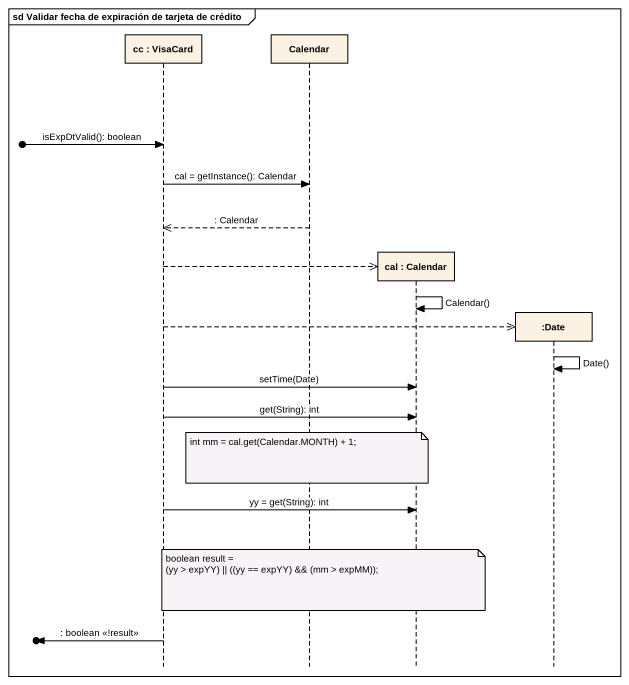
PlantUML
@startuml
mainframe sd Validar fecha de expiración de tarjeta de crédito
hide footbox
participant "cc : VisaCard" as cc
participant Calendar
participant "cal : Calendar" as cal
participant ":Date" as Date

[o-> cc : isExpDtValid(): boolean
cc -> Calendar : cal = getInstance(): Calendar
Calendar -->> cc : : Calendar
cc -->> cal **
cal -> cal : Calendar()
cc -->> Date **
Date -> Date : Date()
cc -> cal : setTime(Date)
cc -> cal : get(String): int
note over Calendar : int mm = cal.get(Calendar.MONTH) + 1;
cc -> cal : yy = get(String): int
note over Calendar
  boolean result =
  (yy > expYY) || ((yy == expYY) && (mm > expMM));
end note
[o<- cc : : boolean <<!result>>
@enduml
